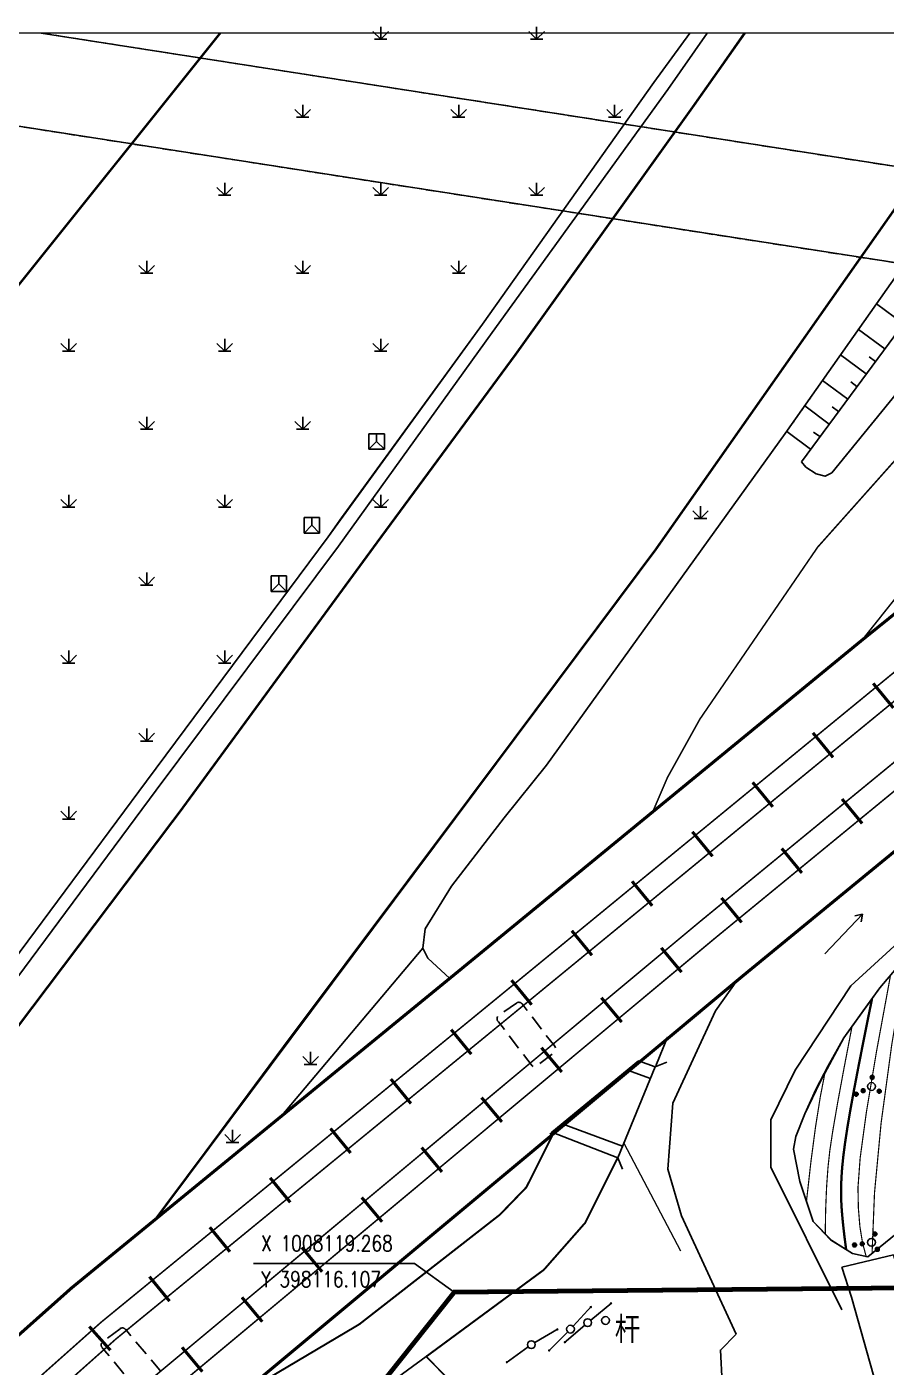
# Model space of a CAD drawing. Extents: x 396500 to 398250, y 1005980 to 1008200.
# Drawn here: x 398088.7 to 398143.8, y 1008114.5 to 1008200.4 of the extents above; entities that cross this region are included whole.
import ezdxf
from ezdxf.enums import TextEntityAlignment as Align

# ---------------------------------------------------------------- set-up
doc = ezdxf.new("R2010")
doc.units = 0
doc.header["$LTSCALE"] = 0.5
for name, pattern in [('X2', [10, 8, -2]), ('X29', [12, 10, -2]), ('X31', [1.8, 1.2, -0.6]), ('X4', [1.6, 0, -1.6]), ('X5', [3, 2, -1])]:
    doc.linetypes.add(name, pattern=pattern)
doc.layers.get('0').update_dxf_attribs({"linetype": 'CONTINUOUS'})
doc.layers.add('ASSIST', color=7, linetype='CONTINUOUS', plot=False)
for name, color, linetype in [('DGX', 2, 'CONTINUOUS'), ('DLSS', 4, 'CONTINUOUS'), ('DMTZ', 3, 'CONTINUOUS'), ('GXYZ', 2, 'CONTINUOUS'), ('JMD', 6, 'CONTINUOUS'), ('SXSS', 5, 'CONTINUOUS'), ('ZBTZ', 3, 'CONTINUOUS'), ('用地红线', 1, 'CONTINUOUS')]:
    doc.layers.add(name, color=color, linetype=linetype)
doc.layers.add('绘图层', color=6, linetype='CONTINUOUS', lineweight=5)
doc.styles.add('HZ', font='rs.shx', dxfattribs={"width": 0.8, "bigfont": 'hztxt.shx'})
doc.styles.add('等线体', font='simhei.ttf')
doc.linetypes.add('10421', pattern='A,2,[150,AAA.SHX,S=1,R=0,X=0,Y=1],1e-11', length=2)
doc.linetypes.add('10422', pattern='A,2,[150,AAA.SHX,S=1,R=0,X=0,Y=1],2,[177,AAA.SHX,S=1,R=0,X=0,Y=0.8],1e-09', length=4)
doc.linetypes.add('1161', pattern='A,0,[149,AAA.SHX,S=0.15,R=0,X=0,Y=0],-1.6', length=1.6)
doc.linetypes.add('444', pattern='A,4.5,[145,AAA.SHX,S=1,R=0,X=0,Y=1],4.5,-0.5,[146,AAA.SHX,S=1,R=0,X=0,Y=0],-0.5', length=10)

# ---------------------------------------------------------------- blocks, each defined once
blk = doc.blocks.new('gc049')
for p, q in [((-1, 1), (-1, -1)), ((1, 1), (-1, 1)), ((-1, -1), (0, 0)), ((0, 0), (0, 1)), ((0, 0), (1, -1)), ((1, -1), (1, 1)), ((-1, -1), (1, -1))]:
    blk.add_line(p, q)
blk = doc.blocks.new('gc086')
for p, q in [((0, 0), (7, 0)), ((7, 0), (6.18, 0.57)), ((7, 0), (6.18, -0.57))]:
    blk.add_line(p, q)
blk = doc.blocks.new('gc124')
for p, q in [((-1, 1), (0, 0)), ((-0.8, 0), (0.8, 0)), ((0, 0), (0, 1.6)), ((0, 0), (1, 1))]:
    blk.add_line(p, q)
blk = doc.blocks.new('*U110')
at = {"linetype": 'Continuous'}
for points in [[(-0.25, 2.2), (-0.24, 2.12), (-0.24, 2.28)], [(-0.24, 2.28), (-0.2, 2.05), (-0.2, 2.35)], [(-0.2, 2.05), (-0.24, 2.28), (-0.24, 2.12)], [(-0.2, 2.35), (-0.15, 2), (-0.15, 2.4)], [(-0.15, 2), (-0.2, 2.35), (-0.2, 2.05)], [(-0.15, 2.4), (-0.08, 1.96), (-0.08, 2.44)], [(-0.08, 1.96), (-0.15, 2.4), (-0.15, 2)], [(-0.08, 2.44), (0, 1.95), (0, 2.45)], [(0, 1.95), (-0.08, 2.44), (-0.08, 1.96)], [(0, 2.45), (0.08, 1.96), (0.08, 2.44)], [(0.08, 1.96), (0, 2.45), (0, 1.95)], [(0.08, 2.44), (0.15, 2), (0.15, 2.4)], [(0.15, 2), (0.08, 2.44), (0.08, 1.96)], [(0.15, 2.4), (0.2, 2.05), (0.2, 2.35)], [(0.2, 2.05), (0.15, 2.4), (0.15, 2)], [(0.2, 2.35), (0.24, 2.12), (0.24, 2.28)], [(0.24, 2.12), (0.2, 2.35), (0.2, 2.05)], [(0.25, 2.2), (0.24, 2.28), (0.24, 2.12)]]:
    blk.add_solid(points, dxfattribs=at)
blk = doc.blocks.new('*U109')
at = {"linetype": 'Continuous'}
for points in [[(-0.25, 1.2), (-0.24, 1.12), (-0.24, 1.28)], [(-0.24, 1.28), (-0.2, 1.05), (-0.2, 1.35)], [(-0.2, 1.05), (-0.24, 1.28), (-0.24, 1.12)], [(-0.2, 1.35), (-0.15, 1), (-0.15, 1.4)], [(-0.15, 1), (-0.2, 1.35), (-0.2, 1.05)], [(-0.15, 1.4), (-0.08, 0.96), (-0.08, 1.44)], [(-0.08, 0.96), (-0.15, 1.4), (-0.15, 1)], [(-0.08, 1.44), (0, 0.95), (0, 1.45)], [(0, 0.95), (-0.08, 1.44), (-0.08, 0.96)], [(0, 1.45), (0.08, 0.96), (0.08, 1.44)], [(0.08, 0.96), (0, 1.45), (0, 0.95)], [(0.08, 1.44), (0.15, 1), (0.15, 1.4)], [(0.15, 1), (0.08, 1.44), (0.08, 0.96)], [(0.15, 1.4), (0.2, 1.05), (0.2, 1.35)], [(0.2, 1.05), (0.15, 1.4), (0.15, 1)], [(0.2, 1.35), (0.24, 1.12), (0.24, 1.28)], [(0.24, 1.12), (0.2, 1.35), (0.2, 1.05)], [(0.25, 1.2), (0.24, 1.28), (0.24, 1.12)]]:
    blk.add_solid(points, dxfattribs=at)
blk = doc.blocks.new('*U108')
at = {"linetype": 'Continuous'}
for points in [[(-1.25, -0.6), (-1.24, -0.68), (-1.24, -0.52)], [(-1.24, -0.52), (-1.2, -0.75), (-1.2, -0.45)], [(-1.2, -0.75), (-1.24, -0.52), (-1.24, -0.68)], [(-1.2, -0.45), (-1.15, -0.8), (-1.15, -0.4)], [(-1.15, -0.8), (-1.2, -0.45), (-1.2, -0.75)], [(-1.15, -0.4), (-1.08, -0.84), (-1.08, -0.36)], [(-1.08, -0.84), (-1.15, -0.4), (-1.15, -0.8)], [(-1.08, -0.36), (-1, -0.85), (-1, -0.35)], [(-1, -0.85), (-1.08, -0.36), (-1.08, -0.84)], [(-1, -0.35), (-0.92, -0.84), (-0.92, -0.36)], [(-0.92, -0.84), (-1, -0.35), (-1, -0.85)], [(-0.92, -0.36), (-0.85, -0.8), (-0.85, -0.4)], [(-0.85, -0.8), (-0.92, -0.36), (-0.92, -0.84)], [(-0.85, -0.4), (-0.8, -0.75), (-0.8, -0.45)], [(-0.8, -0.75), (-0.85, -0.4), (-0.85, -0.8)], [(-0.8, -0.45), (-0.76, -0.68), (-0.76, -0.52)], [(-0.76, -0.68), (-0.8, -0.45), (-0.8, -0.75)], [(-0.75, -0.6), (-0.76, -0.52), (-0.76, -0.68)]]:
    blk.add_solid(points, dxfattribs=at)
blk = doc.blocks.new('*U107')
at = {"linetype": 'Continuous'}
for points in [[(0.75, -0.6), (0.76, -0.68), (0.76, -0.52)], [(0.76, -0.52), (0.8, -0.75), (0.8, -0.45)], [(0.8, -0.75), (0.76, -0.52), (0.76, -0.68)], [(0.8, -0.45), (0.85, -0.8), (0.85, -0.4)], [(0.85, -0.8), (0.8, -0.45), (0.8, -0.75)], [(0.85, -0.4), (0.92, -0.84), (0.92, -0.36)], [(0.92, -0.84), (0.85, -0.4), (0.85, -0.8)], [(0.92, -0.36), (1, -0.85), (1, -0.35)], [(1, -0.85), (0.92, -0.36), (0.92, -0.84)], [(1, -0.35), (1.08, -0.84), (1.08, -0.36)], [(1.08, -0.84), (1, -0.35), (1, -0.85)], [(1.08, -0.36), (1.15, -0.8), (1.15, -0.4)], [(1.15, -0.8), (1.08, -0.36), (1.08, -0.84)], [(1.15, -0.4), (1.2, -0.75), (1.2, -0.45)], [(1.2, -0.75), (1.15, -0.4), (1.15, -0.8)], [(1.2, -0.45), (1.24, -0.68), (1.24, -0.52)], [(1.24, -0.68), (1.2, -0.45), (1.2, -0.75)], [(1.25, -0.6), (1.24, -0.52), (1.24, -0.68)]]:
    blk.add_solid(points, dxfattribs=at)
blk = doc.blocks.new('gc160')
for centre, radius in [((0, 2.2), 0.25), ((0, 0), 0.5), ((0, 1.2), 0.25), ((-1, -0.6), 0.25), ((1, -0.6), 0.25)]:
    blk.add_circle(centre, radius)
at = {"linetype": 'Continuous'}
for name in ['*U110', '*U109', '*U108', '*U107']:
    blk.add_blockref(name, (0, 0), dxfattribs=at)
blk = doc.blocks.new('gc170')
at = {"linetype": 'Continuous'}
blk.add_circle((0, 0), 0.5, dxfattribs=at)
blk = doc.blocks.new('gc013c')
at = {"linetype": 'Continuous'}
blk.add_line((0.5, 0), (4, 0), dxfattribs=at)
at = {"linetype": 'Continuous', "const_width": 0.15, "flags": 128}
blk.add_lwpolyline([(3.775, 0, 1), (3.925, 0, 1)], format="xyb", close=True, dxfattribs=at)

msp = doc.modelspace()

# ---------------------------------------------------------------- linework, layer by layer
at = {"layer": 'ASSIST', "linetype": 'Continuous', "flags": 128}
for points in [[(398089.622, 1008200), (398166.501, 1008187.998), (398162.038, 1008182.526), (398069.213, 1008196.981), (398071.823, 1008200)], [(398122.366, 1008129.53), (398126.588, 1008127.883), (398128.99, 1008133.712), (398127.928, 1008134.093)]]:
    msp.add_lwpolyline(points, dxfattribs=at)
at = {"layer": 'ASSIST', "linetype": 'X4'}
msp.add_lwpolyline([(398137.327, 1008174.325), (398155.4, 1008200)], dxfattribs=at)
at = {"layer": 'ASSIST', "linetype": '1161', "flags": 128}
msp.add_lwpolyline([(398216.705, 1008200), (398212.651, 1008194.876), (398210.704, 1008192.98), (398209.04, 1008191.557), (398201.097, 1008184.784), (398196.587, 1008181.774), (398194.58, 1008180.802), (398187.978, 1008178.623), (398186.739, 1008177.766), (398185.526, 1008176.671), (398181.653, 1008171.569), (398180.152, 1008168.906), (398177.324, 1008166.139), (398171.417, 1008161.679), (398168.251, 1008159.176), (398160.484, 1008152.8), (398158.629, 1008151.278), (398156.078, 1008149.446), (398153.304, 1008147.532), (398151.027, 1008146.028), (398150.022, 1008145.363), (398148.582, 1008144.135), (398145.728, 1008141.519), (398144.449, 1008140.05), (398143.396, 1008138.776), (398141.09, 1008135.585), (398139.553, 1008132.764), (398138.57, 1008130.702), (398138.009, 1008129.245), (398137.855, 1008128.442), (398138.261, 1008126.37), (398139.118, 1008123.8), (398140.316, 1008122.571), (398141.629, 1008121.756), (398142.617, 1008121.535), (398144.433, 1008123.008), (398145.863, 1008118.405), (398146.667, 1008115.815), (398148.684, 1008109.323), (398148.059, 1008104.783), (398154.146, 1008101.865), (398156.766, 1008099.342), (398158.798, 1008097.643), (398160.232, 1008096.445), (398161.211, 1008095.627), (398162.435, 1008094.543), (398164.062, 1008093.083), (398172.744, 1008090.495), (398186.538, 1008086.219), (398189.009, 1008089.427), (398197.806, 1008091.264), (398207.339, 1008087.566), (398208.075, 1008081.941), (398214.2, 1008078.443), (398215.429, 1008076.239), (398216.871, 1008076.723), (398218.266, 1008077.861), (398219.14, 1008075.643), (398217.745, 1008074.505), (398216.629, 1008074.088), (398220.412, 1008067.307), (398222.536, 1008062.541), (398224.211, 1008058.784), (398226.599, 1008056.4), (398227.914, 1008055.087), (398228.297, 1008054.705), (398229.691, 1008053.313), (398230.39, 1008052.616), (398231.171, 1008051.836), (398236.561, 1008046.456), (398241.976, 1008042.394), (398244.633, 1008040.525), (398247.818, 1008038.295), (398249.935, 1008037.459), (398250, 1008039.876)], dxfattribs=at)
at = {"layer": 'ASSIST', "linetype": 'Continuous', "flags": 128}
msp.add_lwpolyline([(398127.928, 1008134.093), (398128.99, 1008133.712), (398126.588, 1008127.883), (398122.366, 1008129.53)], close=True, dxfattribs=at)
at = {"layer": 'ASSIST', "linetype": '1161', "flags": 128}
msp.add_lwpolyline([(398140.948, 1008120.86), (398141.566, 1008118.957), (398146.362, 1008101.943), (398147.554, 1008093.455), (398153.188, 1008087.558), (398161.017, 1008093.937), (398153.946, 1008100.924), (398148.249, 1008103.732), (398147.594, 1008104.526), (398147.886, 1008109.648), (398144.258, 1008121.653)], close=True, dxfattribs=at)
at = {"layer": 'DGX', "linetype": 'Continuous', "const_width": 0.075, "flags": 128}
for points in [[(398142.89, 1008121.757), (398143.047, 1008125.635), (398143.469, 1008130.103), (398144.156, 1008135.16), (398145.108, 1008140.807)], [(398142.526, 1008121.503), (398142.281, 1008122.422), (398142.11, 1008123.475), (398142.012, 1008124.663), (398141.988, 1008125.986), (398142.128, 1008127.879), (398142.522, 1008130.779), (398143.172, 1008134.685), (398144.076, 1008139.598)], [(398141.605, 1008136.302), (398141.085, 1008133.592), (398140.674, 1008131.362), (398140.373, 1008129.612), (398140.182, 1008128.344), (398140.062, 1008127.238), (398139.973, 1008125.975), (398139.915, 1008124.556), (398139.889, 1008122.98)], [(398139.886, 1008133.416), (398139.569, 1008131.776), (398139.263, 1008129.842), (398138.969, 1008127.615), (398138.686, 1008125.095)]]:
    msp.add_lwpolyline(points, dxfattribs=at)
at = {"layer": 'DGX', "color": 3, "linetype": 'Continuous', "lineweight": -2, "const_width": 0.15, "flags": 128}
msp.add_lwpolyline([(398142.886, 1008138.076), (398142.43, 1008135.82), (398142.047, 1008133.878), (398141.735, 1008132.248), (398141.495, 1008130.93), (398141.31, 1008129.83), (398141.161, 1008128.852), (398141.049, 1008127.996), (398140.974, 1008127.263), (398140.928, 1008126.606), (398140.905, 1008125.98), (398140.905, 1008125.385), (398140.928, 1008124.821), (398140.972, 1008124.233), (398141.037, 1008123.568), (398141.122, 1008122.825), (398141.228, 1008122.005)], dxfattribs=at)
at = {"layer": 'DLSS', "linetype": 'Continuous'}
for p, q in [((398128.99, 1008133.712), (398129.729, 1008134.019)), ((398128.99, 1008133.712), (398126.588, 1008127.883)), ((398128.685, 1008132.972), (398127.208, 1008133.502)), ((398122.34, 1008129.465), (398122.366, 1008129.53)), ((398126.893, 1008128.623), (398123.019, 1008130.066)), ((398122.34, 1008129.465), (398122.232, 1008129.42)), ((398126.588, 1008127.883), (398126.896, 1008127.145))]:
    msp.add_line(p, q, dxfattribs=at)
at = {"layer": 'DLSS', "linetype": 'Continuous', "flags": 128}
for points, const_width, elevation in [([(398190.867, 1008200), (398167.785, 1008181.666), (398142.342, 1008161.155), (398117.069, 1008140.413), (398091.589, 1008119.551), (398017.83, 1008053.889), (398000, 1008038.013)], 0.2, -27.346), ([(398114.314, 1008115.141), (398124.71, 1008104.446), (398143.738, 1008088.333), (398158.189, 1008079.209), (398168.066, 1008073.317), (398170.643, 1008072.054)], 0.1, 20.922)]:
    msp.add_lwpolyline(points, dxfattribs=dict(at, const_width=const_width, elevation=elevation))
at = {"layer": 'DLSS', "linetype": 'Continuous', "const_width": 0.2, "elevation": -27.346, "flags": 128}
msp.add_lwpolyline([(398000, 1008021.965), (398001.829, 1008023.732), (398026.378, 1008045.792, -0.00685), (398083.395, 1008096.843), (398134.666, 1008139.597), (398149.679, 1008151.918), (398175.122, 1008172.43), (398200.821, 1008192.842), (398209.721, 1008200)], format="xyb", dxfattribs=at)
at = {"layer": 'DLSS', "linetype": 'X2', "const_width": 0.1, "elevation": -27.346, "flags": 128}
msp.add_lwpolyline([(398197.816, 1008200), (398196.191, 1008198.693), (398170.494, 1008178.282), (398145.077, 1008157.792), (398119.817, 1008137.06), (398094.405, 1008116.254), (398020.713, 1008050.651), (398000, 1008032.209)], dxfattribs=at)
msp.add_lwpolyline([(398000, 1008028.051), (398023.394, 1008049.073, -0.006852), (398080.518, 1008100.219), (398131.839, 1008143.014), (398146.88, 1008155.359), (398172.351, 1008175.892), (398198.052, 1008196.307), (398202.645, 1008200)], format="xyb", dxfattribs=at)
at = {"layer": 'DLSS', "color": 7, "linetype": 'X2', "const_width": 0.1, "elevation": -27.346, "flags": 128}
msp.add_lwpolyline([(398195.526, 1008200), (398195.295, 1008199.814), (398169.597, 1008179.402), (398144.172, 1008158.905), (398118.907, 1008138.17), (398093.473, 1008117.345), (398019.759, 1008051.723), (398000, 1008034.13)], dxfattribs=at)
msp.add_lwpolyline([(398000, 1008026.121), (398024.359, 1008048.011, -0.006852), (398081.449, 1008099.127), (398132.753, 1008141.908), (398147.786, 1008154.246), (398173.248, 1008174.772), (398198.948, 1008195.186), (398204.934, 1008200)], format="xyb", dxfattribs=at)
at = {"layer": 'DLSS', "linetype": 'X29', "const_width": 0.15, "flags": 128}
for points, elevation in [([(398051.389, 1008137.872), (398101.103, 1008200)], 21.837), ([(398075.543, 1008119.604), (398098.587, 1008150.172), (398111.205, 1008167.404), (398120.036, 1008179.393), (398131.336, 1008195.179), (398134.734, 1008200)], 19.92), ([(398152.263, 1008200), (398129.013, 1008166.877), (398096.894, 1008123.868)], 21.416)]:
    msp.add_lwpolyline(points, dxfattribs=dict(at, elevation=elevation))
at = {"layer": 'DLSS', "linetype": 'Continuous', "lineweight": 0, "const_width": 0.1}
for points in [[(398128.813, 1008150.026), (398129.779, 1008152.281), (398131.848, 1008156.005), (398139.403, 1008167.039), (398150.472, 1008179.468), (398166.33, 1008196.977), (398169.121, 1008200)], [(398175.644, 1008200.019), (398172.941, 1008197.23), (398156.397, 1008177.537), (398144.742, 1008164.204), (398142.195, 1008161.009)]]:
    msp.add_lwpolyline(points, dxfattribs=at)
at = {"layer": 'DLSS', "linetype": 'Continuous', "const_width": 0.2, "flags": 128}
for points in [[(398144.256, 1008156.73), (398142.965, 1008158.303)], [(398140.391, 1008153.558), (398139.1, 1008155.131)], [(398136.526, 1008150.386), (398135.235, 1008151.959)], [(398140.965, 1008150.893), (398142.256, 1008149.32)], [(398132.661, 1008147.214), (398131.37, 1008148.787)], [(398137.1, 1008147.721), (398138.391, 1008146.148)], [(398128.796, 1008144.042), (398127.505, 1008145.615)], [(398133.235, 1008144.549), (398134.526, 1008142.975)], [(398124.931, 1008140.87), (398123.64, 1008142.443)], [(398129.375, 1008141.35), (398130.678, 1008139.787)], [(398121.066, 1008137.698), (398119.775, 1008139.271)], [(398125.535, 1008138.148), (398126.838, 1008136.585)], [(398117.197, 1008134.528), (398115.908, 1008136.102)], [(398121.694, 1008134.946), (398122.998, 1008133.383)], [(398113.328, 1008131.36), (398112.039, 1008132.935)], [(398117.854, 1008131.744), (398119.158, 1008130.181)], [(398109.46, 1008128.192), (398108.17, 1008129.767)], [(398114.014, 1008128.542), (398115.318, 1008126.979)], [(398105.591, 1008125.025), (398104.302, 1008126.599)], [(398110.174, 1008125.339), (398111.477, 1008123.776)], [(398101.722, 1008121.857), (398100.433, 1008123.432)], [(398106.334, 1008122.137), (398107.637, 1008120.574)], [(398097.854, 1008118.69), (398096.564, 1008120.264)], [(398102.494, 1008118.935), (398103.797, 1008117.372)], [(398094.06, 1008115.545), (398092.707, 1008117.065)], [(398098.654, 1008115.733), (398099.957, 1008114.17)]]:
    msp.add_lwpolyline(points, dxfattribs=at)
at = {"layer": 'DLSS', "linetype": 'X5', "elevation": 24.122, "flags": 128}
msp.add_lwpolyline([(398120.104, 1008137.809), (398118.911, 1008136.978, 0.393156), (398118.937, 1008136.612), (398121.091, 1008133.774), (398121.181, 1008133.71), (398121.358, 1008133.748), (398122.544, 1008134.654), (398122.608, 1008134.744), (398122.597, 1008134.938), (398122.545, 1008135.033), (398120.451, 1008137.755, 0.399848)], format="xyb", close=True, dxfattribs=at)
at = {"layer": 'DLSS', "linetype": 'Continuous', "lineweight": 0, "const_width": 0.125, "flags": 128}
for points in [[(398122.604, 1008129.725), (398120.726, 1008125.989), (398119.031, 1008124.236), (398110.02, 1008117.209), (398100.327, 1008111.459)], [(398126.607, 1008127.928), (398124.503, 1008123.718), (398121.847, 1008120.698), (398114.314, 1008115.141)]]:
    msp.add_lwpolyline(points, dxfattribs=at)
at = {"layer": 'DLSS', "linetype": 'X5', "flags": 128}
msp.add_lwpolyline([(398094.678, 1008116.924), (398093.523, 1008116.042, 0.393156), (398093.565, 1008115.677), (398095.839, 1008112.936), (398095.933, 1008112.876), (398096.108, 1008112.921), (398097.253, 1008113.877), (398097.313, 1008113.97), (398097.293, 1008114.163), (398097.238, 1008114.256), (398095.027, 1008116.885, 0.399848)], format="xyb", close=True, dxfattribs=at)
at = {"layer": 'DMTZ', "linetype": 'Continuous'}
for p, q in [((398144.896, 1008181.362), (398143.176, 1008182.634)), ((398143.707, 1008179.754), (398142.024, 1008180.998)), ((398142.518, 1008178.146), (398140.873, 1008179.362)), ((398143.113, 1008178.95), (398142.711, 1008179.247)), ((398141.329, 1008176.538), (398139.721, 1008177.726)), ((398141.924, 1008177.342), (398141.522, 1008177.639)), ((398140.14, 1008174.929), (398138.57, 1008176.09)), ((398140.735, 1008175.733), (398140.333, 1008176.031)), ((398138.951, 1008173.321), (398137.418, 1008174.455)), ((398139.546, 1008174.125), (398139.144, 1008174.422))]:
    msp.add_line(p, q, dxfattribs=at)
msp.add_lwpolyline([(398138.357, 1008172.517), (398158.674, 1008200)], dxfattribs=at)
at = {"layer": 'DMTZ', "linetype": '10421', "flags": 128}
for points in [[(398155.682, 1008190.657), (398140.305, 1008171.798), (398139.881, 1008171.585), (398139.301, 1008171.745), (398138.635, 1008172.174), (398138.357, 1008172.517)], [(398134.183, 1008116.566), (398133.167, 1008115.556), (398133.289, 1008113.452), (398135, 1008110.495), (398138.956, 1008104.119), (398139.488, 1008102.363), (398139.838, 1008100.142), (398139.093, 1008099.417), (398137.881, 1008098.856), (398138.014, 1008097.891), (398138.988, 1008097.154), (398139.47, 1008097.229), (398140.672, 1008097.233), (398141.128, 1008097.479), (398143.072, 1008095.542), (398149.516, 1008087.668), (398162.796, 1008080.937), (398172.809, 1008076.393), (398179.734, 1008073.783), (398182.238, 1008071.592), (398184.717, 1008070.337), (398185.382, 1008071.436), (398187.847, 1008073.801), (398190.638, 1008073.93), (398196.369, 1008072.177), (398202.141, 1008069.772), (398204.737, 1008068.182), (398207.947, 1008064.293), (398210.055, 1008062.242), (398212.26, 1008059.059), (398214.987, 1008057.767), (398215.659, 1008056.921), (398218.54, 1008055.524), (398223.652, 1008052.104), (398229.221, 1008046.362), (398232.919, 1008041.678), (398233.929, 1008039.004), (398235.676, 1008037.038), (398237.1, 1008036.326), (398239.702, 1008035.344), (398243.036, 1008033.917), (398243.226, 1008033.59), (398243.374, 1008032.507)]]:
    msp.add_lwpolyline(points, dxfattribs=at)
at = {"layer": 'DMTZ', "linetype": '10422'}
for points in [[(398140.955, 1008118.133), (398136.402, 1008127.29), (398136.396, 1008130.309), (398137.957, 1008133.505), (398141.539, 1008138.904), (398146.823, 1008143.766), (398157.388, 1008154.482), (398158.852, 1008159.339)], [(398134.274, 1008139.301), (398132.85, 1008137.301), (398130.125, 1008131.387), (398129.798, 1008127.154), (398130.681, 1008124.162), (398134.183, 1008116.566)]]:
    msp.add_lwpolyline(points, dxfattribs=at)
at = {"layer": 'DMTZ', "linetype": '10421'}
msp.add_lwpolyline([(398115.827, 1008139.371), (398114.406, 1008140.674), (398114.102, 1008141.333), (398114.243, 1008142.574), (398115.932, 1008145.305), (398119.307, 1008149.678), (398122.027, 1008153.056)], dxfattribs=at)
at = {"layer": 'DMTZ', "color": 3, "linetype": '10421', "flags": 128}
msp.add_lwpolyline([(398142.617, 1008121.535), (398141.629, 1008121.756), (398140.22, 1008122.631), (398139.121, 1008123.789), (398138.261, 1008126.37), (398137.855, 1008128.442), (398138.009, 1008129.245), (398138.57, 1008130.702), (398139.295, 1008132.259), (398140.074, 1008133.784), (398141.09, 1008135.585), (398142.322, 1008137.301), (398143.396, 1008138.776), (398144.449, 1008140.05), (398145.728, 1008141.519), (398147.468, 1008143.183), (398150.022, 1008145.363), (398154.537, 1008148.347), (398158.509, 1008151.18), (398160.484, 1008152.8)], dxfattribs=at)
at = {"layer": 'DMTZ', "linetype": '10422', "lineweight": 0}
msp.add_lwpolyline([(398126.976, 1008128.823), (398130.603, 1008121.923)], dxfattribs=at)
at = {"layer": 'DMTZ', "linetype": '10421', "lineweight": 0}
msp.add_lwpolyline([(398148.684, 1008109.323), (398144.433, 1008123.008), (398142.617, 1008121.535)], dxfattribs=at)
at = {"layer": 'JMD', "linetype": '444', "flags": 128}
msp.add_lwpolyline([(398129.021, 1008133.788), (398129.778, 1008135.611)], dxfattribs=at)
at = {"layer": 'SXSS', "linetype": 'Continuous', "flags": 128}
msp.add_lwpolyline([(398132.315, 1008200), (398129.788, 1008196.385), (398118.54, 1008180.805), (398108.689, 1008167.099), (398096.988, 1008151.454), (398074.275, 1008120.82), (398073.534, 1008121.259), (398096.374, 1008152.031), (398108.015, 1008167.695), (398108.868, 1008168.915), (398117.925, 1008181.334), (398128.91, 1008196.836), (398131.199, 1008200)], dxfattribs=at)
at = {"layer": 'SXSS', "linetype": 'X31', "flags": 128}
for points in [[(398089.622, 1008200), (398166.501, 1008187.998)], [(398162.038, 1008182.526), (398069.213, 1008196.981)]]:
    msp.add_lwpolyline(points, dxfattribs=at)
at = {"layer": 'ZBTZ', "linetype": '1161', "flags": 128}
for points in [[(398101.103, 1008200), (398051.389, 1008137.872), (398073.534, 1008121.259), (398096.374, 1008152.031), (398108.015, 1008167.695), (398117.925, 1008181.334), (398128.91, 1008196.836), (398131.199, 1008200)], [(398132.315, 1008200), (398129.788, 1008196.385), (398118.54, 1008180.805), (398108.689, 1008167.099), (398096.988, 1008151.454), (398074.275, 1008120.82), (398075.543, 1008119.604), (398084.295, 1008131.216), (398098.587, 1008150.172), (398109.82, 1008165.512), (398111.205, 1008167.404), (398120.036, 1008179.393), (398131.336, 1008195.179), (398134.701, 1008200)], [(398122.027, 1008153.056), (398137.327, 1008174.325)], [(398111.916, 1008113.382), (398114.314, 1008115.141)]]:
    msp.add_lwpolyline(points, dxfattribs=at)
at = {"layer": 'ZBTZ', "color": 7, "linetype": '1161', "elevation": 21.416, "flags": 128}
msp.add_lwpolyline([(398152.263, 1008200), (398129.013, 1008166.877), (398105.158, 1008135.028), (398096.894, 1008123.868), (398104.943, 1008130.459), (398114.102, 1008141.333), (398114.243, 1008142.574), (398115.932, 1008145.305), (398119.307, 1008149.678), (398122.027, 1008153.056), (398137.327, 1008174.325), (398155.4, 1008200)], dxfattribs=at)
at = {"layer": '用地红线', "linetype": 'Continuous', "flags": 128}
msp.add_lwpolyline([(398116.107, 1008119.268), (398113.566, 1008121.096), (398103.232, 1008121.096)], dxfattribs=at)
at = {"layer": '用地红线', "linetype": 'Continuous', "const_width": 0.3, "flags": 128}
msp.add_lwpolyline([(398036.822, 1008019.633), (398116.107, 1008119.268), (398148.854, 1008119.581), (398154, 1008103.5), (398167.444, 1008093.026), (398200, 1008092), (398218, 1008084.5), (398221.742, 1008057.06), (398212.215, 1008057.54), (398195.778, 1008045.196), (398194.596, 1008040.96), (398203.34, 1008029.936)], dxfattribs=at)
at = {"layer": '绘图层', "linetype": 'Continuous', "flags": 128}
msp.add_lwpolyline([(397850.03, 1008199.993), (397850.03, 1007799.993), (398250.03, 1007799.993), (398250.03, 1008199.993)], close=True, dxfattribs=at)

# ---------------------------------------------------------------- block references
at = {"layer": 'GXYZ', "linetype": 'Continuous', "xscale": 0.5, "yscale": 0.5}
for name, p in [('gc049', (398111.13, 1008173.813, 21.556)), ('gc049', (398106.975, 1008168.441, 21.36)), ('gc049', (398104.858, 1008164.696, 21.214)), ('gc170', (398124.663, 1008117.314, 20.581)), ('gc170', (398125.805, 1008117.453, 20.569)), ('gc170', (398123.554, 1008116.898, 20.59))]:
    msp.add_blockref(name, p, dxfattribs=at)
at = {"layer": 'GXYZ', "linetype": 'Continuous', "yscale": 0.5}
for p, xscale, rotation in [((398123.554, 1008116.898, 20.59), 0.4999999999948772, 47.27257817203137), ((398124.663, 1008117.314, 20.581), 0.5000000000461573, 39.69611970304995), ((398123.554, 1008116.898, 20.59), 0.499999999966119, 225.0676035957199), ((398124.663, 1008117.314, 20.581), 0.4999999999480594, 220.5062753420073)]:
    msp.add_blockref('gc013c', p, dxfattribs=dict(at, xscale=xscale, rotation=rotation))
at = {"layer": 'GXYZ', "linetype": 'X5', "yscale": 0.5}
for xscale, rotation in [(0.4999999999757147, 30.3777262295581), (0.4999999999920052, 215.5295700698389)]:
    msp.add_blockref('gc013c', (398121.051, 1008115.905), dxfattribs=dict(at, xscale=xscale, rotation=rotation))
at = {"layer": 'GXYZ', "linetype": 'X5', "xscale": 0.5, "yscale": 0.5}
msp.add_blockref('gc170', (398121.051, 1008115.905), dxfattribs=at)
at = {"layer": 'SXSS', "linetype": 'Continuous', "xscale": 0.5000000000134348, "yscale": 0.5, "zscale": 0.5, "rotation": 46.37214343949308}
msp.add_blockref('gc086', (398139.864, 1008140.964), dxfattribs=at)
at = {"layer": 'ZBTZ', "linetype": 'Continuous', "xscale": 0.5, "yscale": 0.5}
for p in [(398111.389, 1008199.604), (398121.389, 1008199.604), (398106.389, 1008194.604), (398116.389, 1008194.604), (398126.389, 1008194.604), (398101.389, 1008189.604), (398111.389, 1008189.604), (398121.389, 1008189.604), (398096.389, 1008184.604), (398106.389, 1008184.604), (398116.389, 1008184.604), (398091.389, 1008179.604), (398101.389, 1008179.604), (398111.389, 1008179.604), (398096.389, 1008174.604), (398106.389, 1008174.604), (398091.389, 1008169.604), (398101.389, 1008169.604), (398111.389, 1008169.604), (398131.894, 1008168.868), (398096.389, 1008164.604), (398091.389, 1008159.604), (398101.389, 1008159.604), (398096.389, 1008154.604), (398091.389, 1008149.604), (398106.894, 1008133.868), (398101.894, 1008128.868)]:
    msp.add_blockref('gc124', p, dxfattribs=at)
at = {"layer": 'ZBTZ', "linetype": 'Continuous', "yscale": 0.5}
for p, xscale, rotation in [((398142.855, 1008132.459), 0.4999999999804063, 116.9585253503945), ((398142.855, 1008122.459), 0.5000000000220809, 98.83053071972856)]:
    msp.add_blockref('gc160', p, dxfattribs=dict(at, xscale=xscale, rotation=rotation))

# ---------------------------------------------------------------- texts
at = {"layer": 'GXYZ', "linetype": 'Continuous', "style": '等线体', "width": 0.8}
msp.add_text('杆', height=1.5, dxfattribs=at).set_placement((398127.211, 1008116.941), align=Align.MIDDLE)
at = {"layer": '用地红线', "linetype": 'Continuous', "style": 'HZ', "width": 0.8}
msp.add_text('X 1008119.268', height=1, dxfattribs=at).set_placement((398103.732, 1008121.596), align=Align.BOTTOM_LEFT)
msp.add_text('Y 398116.107', height=1, dxfattribs=at).set_placement((398103.732, 1008120.596), align=Align.TOP_LEFT)

doc.saveas('drawing.dxf')
